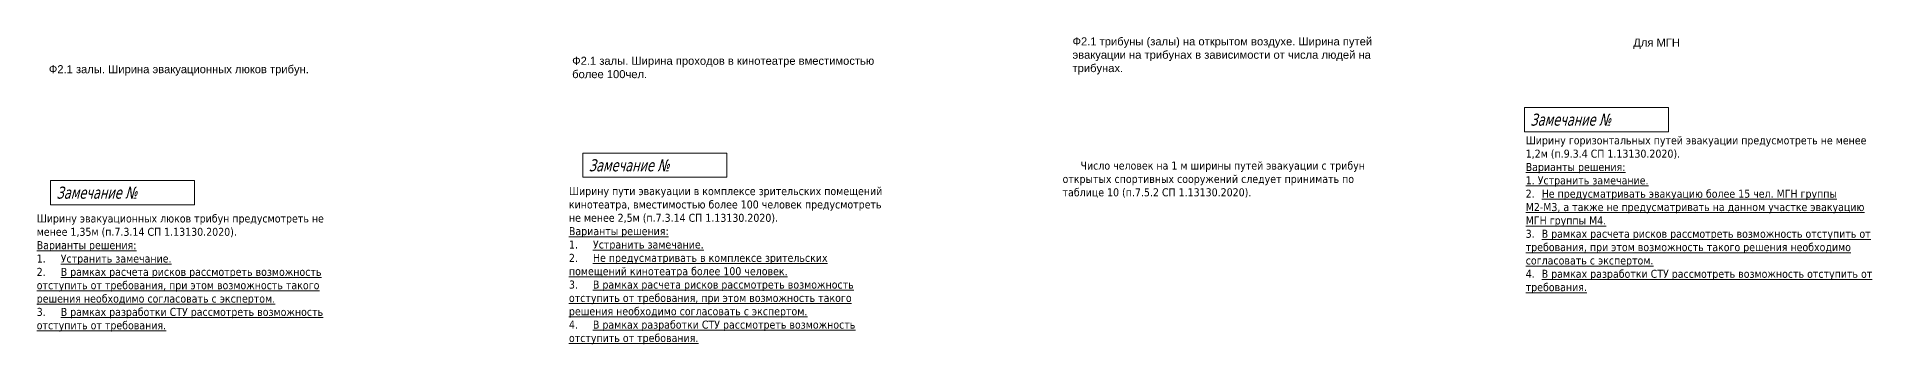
# Model space of a CAD drawing. Header units: millimetres. Extents: x -161842 to 414534, y -1094 to 28708.
# Drawn here: x -30597 to 107058, y 5669 to 28708 of the extents above; entities that cross this region are included whole.
import ezdxf

# ---------------------------------------------------------------- set-up
doc = ezdxf.new("R2010")
doc.units = ezdxf.units.MM
doc.layers.add('экспертиза', color=1, linetype='Continuous', lineweight=0)
doc.styles.get("Standard").update_dxf_attribs({"font": 'arial.ttf'})
doc.styles.add('ЭКСПЕРТИЗА', font='tahoma.ttf')

msp = doc.modelspace()

# ---------------------------------------------------------------- linework, layer by layer
at = {"layer": 'экспертиза', "lineweight": 0}
for points in [[(80966, 23395), (91766, 23395), (91766, 21595), (80966, 21595), (80966, 23395)], [(10350, 19976), (21150, 19976), (21150, 18176), (10350, 18176), (10350, 19976)], [(-29564, 17926), (-18764, 17926), (-18764, 16126), (-29564, 16126), (-29564, 17926)]]:
    msp.add_lwpolyline(points, dxfattribs=at)

# ---------------------------------------------------------------- texts
at = {"layer": 'экспертиза', "lineweight": 0, "style": 'ЭКСПЕРТИЗА', "oblique": 14.99998, "width": 0.8}
for p in [(81416, 22045), (10800, 18626), (-29114, 16576)]:
    msp.add_text('Замечание №', height=900, dxfattribs=at).set_placement(p)
at = {"layer": 'экспертиза', "char_height": 600, "attachment_point": 1}
for s, insert in [('{\\C2;Ф2.1 трибуны (залы) на открытом воздухе. Ширина путей эвакуации на трибунах в зависимости от числа людей на трибунах.}', (47080, 28660)), ('{\\C2;Для МГН}', (89134, 28574)), ('{\\C2;Ф2.1 залы. Ширина эвакуационных люков трибун.}', (-29689, 26577)), ('{\\C2;Ф2.1 залы. Ширина проходов в кинотеатре вместимостью более 100чел.}', (9557, 27206))]:
    msp.add_mtext_dynamic_manual_height_columns(s, width=24947.29, gutter_width=12.5, heights=[0], dxfattribs=dict(at, insert=insert))
at = {"layer": 'экспертиза', "lineweight": 0, "ltscale": 100, "insert": (81067, 21249), "char_height": 600, "width": 25996.35, "attachment_point": 1, "style": 'ЭКСПЕРТИЗА'}
msp.add_mtext('Ширину горизонтальных путей эвакуации предусмотреть не менее 1,2м{\\C2; }(п.9.3.4 СП 1.13130.2020).\\P\\pt1200;{\\L\\C6;Варианты решения:\\P1. Устранить замечание.\\P\\l2.^I\\LНе предусматривать эвакуацию более 15 чел. МГН группы М2-М3, а также не предусматривать на данном участке эвакуацию МГН группы М4.\\P\\l3.^I\\LВ рамках расчета рисков рассмотреть возможность отступить от требования, при этом возможность такого решения необходимо согласовать с экспертом.\\P\\l4.^I\\LВ рамках разработки СТУ рассмотреть возможность отступить от требования. }', dxfattribs=at)
at = {"layer": 'экспертиза', "lineweight": 0, "ltscale": 100, "transparency": 33554687, "char_height": 600, "width": 23702.99, "attachment_point": 1, "style": 'ЭКСПЕРТИЗА'}
for s, insert in [('\\pi1350;{\\C2;Число человек на 1 м ширины путей эвакуации с трибун открытых спортивных сооружений следует принимать по таблице 10 (п.7.5.2 СП 1.13130.2020).}', (46334, 19355)), ('Ширину пути эвакуации в комплексе зрительских помещений кинотеатра, вместимостью более 100 человек предусмотреть не менее 2,5м (п.7.3.14 СП 1.13130.2020).\\P{\\L\\C6;Варианты решения: \\P\\pt1800;\\l1.^I\\LУстранить замечание.\\P\\l2.^I\\LНе предусматривать в комплексе зрительских помещений кинотеатра более 100 человек.\\P\\l3.^I\\LВ рамках расчета рисков рассмотреть возможность отступить от требования, при этом возможность такого решения необходимо согласовать с экспертом.\\H0.91667x;\\l\\C0;\\P\\H1.09091x;\\C6;4.^I\\LВ рамках разработки СТУ рассмотреть возможность отступить от требования. }', (9316, 17443)), ('Ширину эвакуационных люков трибун предусмотреть не менее 1,35м (п.7.3.14 СП 1.13130.2020).\\P{\\L\\C6;Варианты решения: \\P\\pt1800;\\l1.^I\\LУстранить замечание.\\P\\l2.^I\\LВ рамках расчета рисков рассмотреть возможность отступить от требования, при этом возможность такого решения необходимо согласовать с экспертом.\\H0.91667x;\\l\\C0;\\P\\H1.09091x;\\C6;3.^I\\LВ рамках разработки СТУ рассмотреть возможность отступить от требования. }', (-30597, 15393))]:
    msp.add_mtext(s, dxfattribs=dict(at, insert=insert))

doc.saveas('drawing.dxf')
